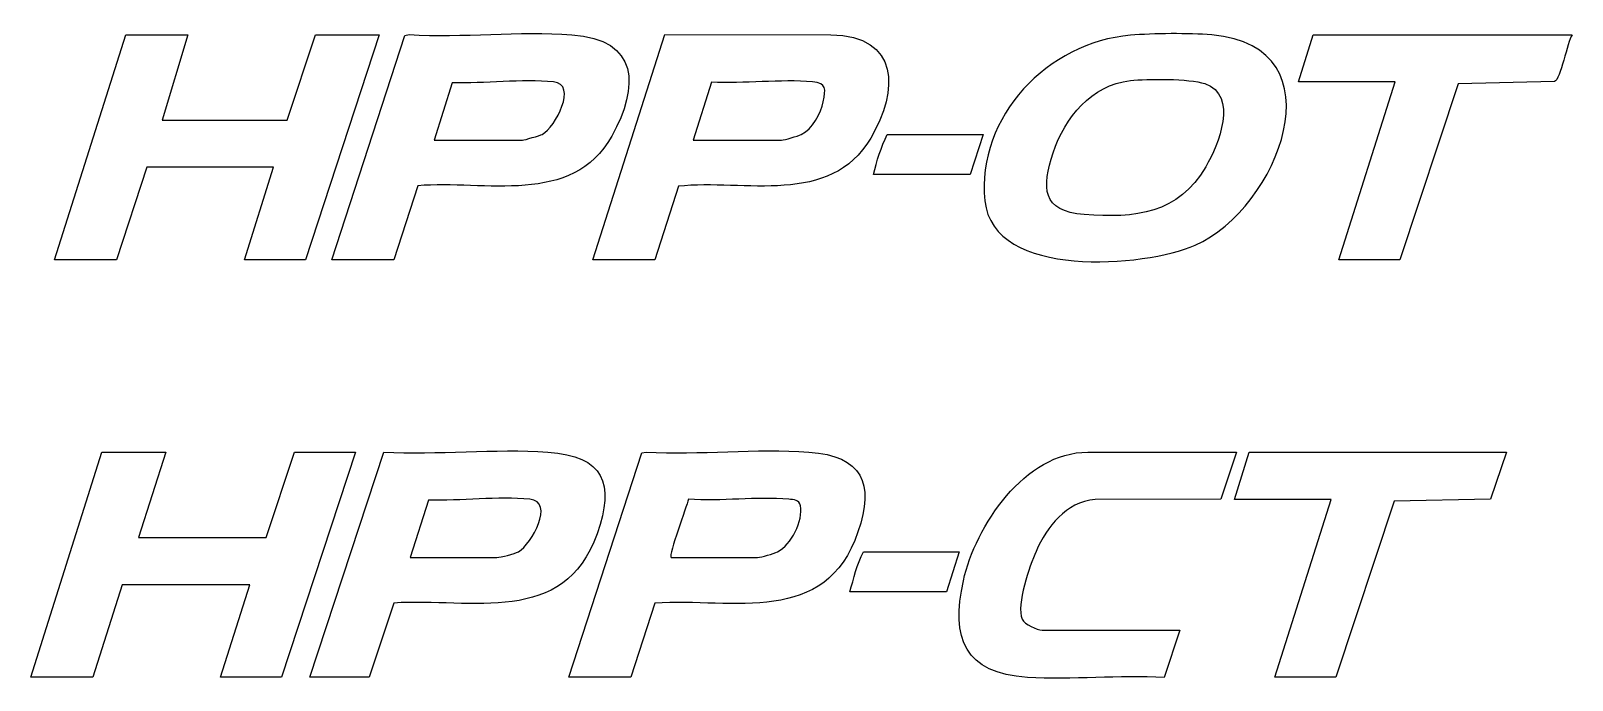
# Model space of a CAD drawing. Header units: millimetres. Extents: x 651 to 1495, y -769 to -413.
import ezdxf

# ---------------------------------------------------------------- set-up
doc = ezdxf.new("R2010")
doc.units = ezdxf.units.MM
doc.header["$MEASUREMENT"] = 0
doc.layers.add('HPP v1_Layer 1', color=7, linetype='Continuous')

msp = doc.modelspace()

# ---------------------------------------------------------------- linework, layer by layer
at = {"layer": 'HPP v1_Layer 1'}
for p, q in [((663.67, -538.96), (702.63, -415.62)), ((702.63, -415.62), (736.59, -415.62)), ((736.59, -415.62), (722.61, -462.37)), ((791.03, -462.37), (806.51, -415.62)), ((841.47, -415.62), (801.02, -538.96)), ((806.51, -415.62), (841.47, -415.62)), ((815.5, -538.96), (855.4, -416.05)), ((855.4, -416.05), (857.9, -415.56)), ((958.35, -538.96), (997.87, -415.56)), ((997.87, -415.56), (1088.74, -415.58)), ((1344.92, -441.48), (1352.91, -415.62)), ((1352.91, -415.62), (1494.75, -415.62)), ((881.39, -441.94), (871.44, -473.31)), ((1023.39, -441.6), (1013.28, -473.31)), ((1397.86, -441.48), (1344.92, -441.48)), ((1366.89, -538.96), (1397.86, -441.48)), ((1432.31, -442.46), (1400.36, -538.96)), ((1485.1, -441.32), (1432.31, -442.46)), ((722.61, -462.37), (791.03, -462.37)), ((1119.67, -470.33), (1172.11, -470.33)), ((1172.11, -470.33), (1165.12, -492.21)), ((871.44, -473.31), (919.89, -473.31)), ((1013.28, -473.31), (1061.73, -473.31)), ((714.12, -488.23), (697.63, -538.96)), ((783.54, -488.23), (714.12, -488.23)), ((767.56, -538.96), (783.54, -488.23)), ((1165.12, -492.21), (1112.18, -492.21)), ((862.59, -498.32), (849.47, -538.96)), ((1005.25, -498.64), (992.31, -538.96)), ((697.63, -538.96), (663.67, -538.96)), ((801.02, -538.96), (767.56, -538.96)), ((849.47, -538.96), (815.5, -538.96)), ((992.31, -538.96), (958.35, -538.96)), ((1400.36, -538.96), (1366.89, -538.96)), ((650.63, -767.62), (689.58, -644.28)), ((689.58, -644.28), (724.54, -644.28)), ((724.54, -644.28), (709.56, -691.03)), ((779.48, -691.03), (794.97, -644.28)), ((828.43, -644.28), (787.97, -767.62)), ((794.97, -644.28), (828.43, -644.28)), ((803.46, -767.62), (843.87, -644.21)), ((945.3, -767.62), (985.21, -644.73)), ((985.21, -644.73), (987.69, -644.22)), ((1229.48, -644.28), (1310.89, -644.28)), ((1310.89, -644.28), (1302.26, -670)), ((1309.89, -670.14), (1317.88, -644.28)), ((1317.88, -644.28), (1458.72, -644.28)), ((1458.72, -644.28), (1450.1, -670)), ((868.34, -670.59), (858.39, -701.97)), ((1302.26, -670), (1233.48, -670.15)), ((1362.83, -670.14), (1309.89, -670.14)), ((1331.86, -767.62), (1362.83, -670.14)), ((1397.28, -671.12), (1365.33, -767.62)), ((1450.1, -670), (1397.28, -671.12)), ((709.56, -691.03), (779.48, -691.03)), ((1106.62, -698.98), (1159.06, -698.98)), ((1159.06, -698.98), (1152.07, -720.87)), ((858.39, -701.97), (905.84, -701.97)), ((1001.23, -701.97), (1048.68, -701.97)), ((700.57, -716.89), (684.59, -767.62)), ((770.49, -716.89), (700.57, -716.89)), ((754.51, -767.62), (770.49, -716.89)), ((1152.07, -720.87), (1099.13, -720.87)), ((849.5, -726.94), (835.92, -767.62)), ((992.38, -726.97), (979.26, -767.62)), ((1204.51, -741.75), (1279.92, -741.75)), ((1279.92, -741.75), (1271.32, -767.68)), ((684.59, -767.62), (650.63, -767.62)), ((787.97, -767.62), (754.51, -767.62)), ((835.92, -767.62), (803.46, -767.62)), ((979.26, -767.62), (945.3, -767.62)), ((1365.33, -767.62), (1331.86, -767.62))]:
    msp.add_line(p, q, dxfattribs=at)
for points, knots in [([(857.9, -415.56), (886.91, -417.27), (918.17, -413.47), (946.9, -415.58), (983.77, -418.29), (983.9, -443.83), (968.73, -471.21), (947.38, -509.73), (898.89, -495.27), (862.59, -498.32)], [2, 2, 2, 2, 3, 3, 3, 4, 4, 4, 5, 5, 5, 5]), ([(1088.74, -415.58), (1126.4, -416.35), (1125.99, -446.07), (1110.6, -472.24), (1088.43, -509.9), (1041.5, -494.73), (1005.25, -498.64)], [3, 3, 3, 3, 4, 4, 4, 5, 5, 5, 5]), ([(1252.82, -415.91), (1265.38, -414.86), (1284.84, -414.65), (1297.34, -415.74), (1369.09, -422), (1333.68, -510.91), (1288.34, -530.86), (1260.61, -543.06), (1177.46, -549.72), (1173.12, -506.62), (1168.46, -460.36), (1207.79, -419.69), (1252.82, -415.91)], [0, 0, 0, 0, 1, 1, 1, 2, 2, 2, 3, 3, 3, 4, 4, 4, 4]), ([(919.89, -473.31), (920.87, -473.31), (929.55, -470.85), (930.74, -470.19), (937.93, -466.25), (950.25, -442.74), (936.93, -441.42), (919.67, -439.71), (898.97, -442.44), (881.39, -441.94)], [1, 1, 1, 1, 2, 2, 2, 3, 3, 3, 4, 4, 4, 4]), ([(1061.73, -473.31), (1063.6, -473.31), (1070.54, -471.18), (1072.59, -470.2), (1078.66, -467.3), (1083.29, -458.68), (1084.56, -452.28), (1085.93, -445.39), (1086.72, -442.14), (1078.76, -441.43), (1061.19, -439.88), (1041.18, -442.58), (1023.39, -441.6)], [1, 1, 1, 1, 2, 2, 2, 3, 3, 3, 4, 4, 4, 5, 5, 5, 5]), ([(1252.8, -440.76), (1231.19, -443.34), (1217.02, -460.75), (1210.55, -480.25), (1204.21, -499.36), (1204.2, -512.38), (1227.51, -514.13), (1255.48, -516.24), (1279.12, -513.76), (1294.15, -487.91), (1301.04, -476.04), (1312.21, -448.68), (1293.54, -442.41), (1285.06, -439.56), (1262.06, -439.66), (1252.8, -440.76)], [0, 0, 0, 0, 1, 1, 1, 2, 2, 2, 3, 3, 3, 4, 4, 4, 5, 5, 5, 5]), ([(843.87, -644.21), (873.24, -645.93), (904.75, -642.16), (933.85, -644.24), (964.59, -646.43), (970.49, -661.43), (960.74, -688.99), (942.69, -739.98), (892.05, -724.22), (849.5, -726.94)], [1, 1, 1, 1, 2, 2, 2, 3, 3, 3, 4, 4, 4, 4]), ([(987.69, -644.22), (1016.71, -645.93), (1047.95, -642.13), (1076.69, -644.24), (1106.09, -646.39), (1112.68, -661.2), (1103.58, -688), (1085.96, -739.88), (1035.51, -724.31), (992.38, -726.97)], [2, 2, 2, 2, 3, 3, 3, 4, 4, 4, 5, 5, 5, 5]), ([(1271.32, -767.68), (1246.79, -766.37), (1220.83, -769.2), (1196.47, -767.66), (1161.88, -765.46), (1154.48, -746.3), (1161.35, -714.7), (1167.86, -684.78), (1195.07, -644.28), (1229.48, -644.28)], [7, 7, 7, 7, 8, 8, 8, 9, 9, 9, 10, 10, 10, 10]), ([(905.84, -701.97), (907.9, -701.97), (915.64, -700.02), (917.68, -698.83), (925, -694.59), (937.68, -671.4), (923.88, -670.08), (906.57, -668.41), (885.97, -671.06), (868.34, -670.59)], [1, 1, 1, 1, 2, 2, 2, 3, 3, 3, 4, 4, 4, 4]), ([(1048.68, -701.97), (1050.55, -701.97), (1057.49, -699.84), (1059.54, -698.86), (1067.14, -695.22), (1073.68, -681.67), (1072.15, -673.62), (1071.55, -670.44), (1068.47, -670.34), (1065.71, -670.09), (1048.25, -668.53), (1028.54, -671.4), (1010.83, -670.08)], [1, 1, 1, 1, 2, 2, 2, 3, 3, 3, 4, 4, 4, 5, 5, 5, 5]), ([(1233.48, -670.15), (1217.28, -671.91), (1207.38, -684.81), (1201.15, -698.63), (1197.57, -706.58), (1190.21, -727.86), (1193.54, -735.77), (1194.73, -738.59), (1201.71, -741.75), (1204.51, -741.75)], [2, 2, 2, 2, 3, 3, 3, 4, 4, 4, 5, 5, 5, 5])]:
    msp.add_open_spline(points, degree=3, knots=knots, dxfattribs=at)
for points in [[(1494.75, -415.62), (1492.24, -419.49), (1488.15, -440.29), (1485.1, -441.32)], [(1112.18, -492.21), (1113.9, -484.88), (1116.24, -476.92), (1119.67, -470.33)], [(1010.83, -670.08), (1009.64, -674.17), (999.84, -700.55), (1001.23, -701.97)], [(1099.13, -720.87), (1101.34, -713.63), (1102.97, -705.54), (1106.62, -698.98)]]:
    msp.add_open_spline(points, degree=3, dxfattribs=at)

doc.saveas('drawing.dxf')
